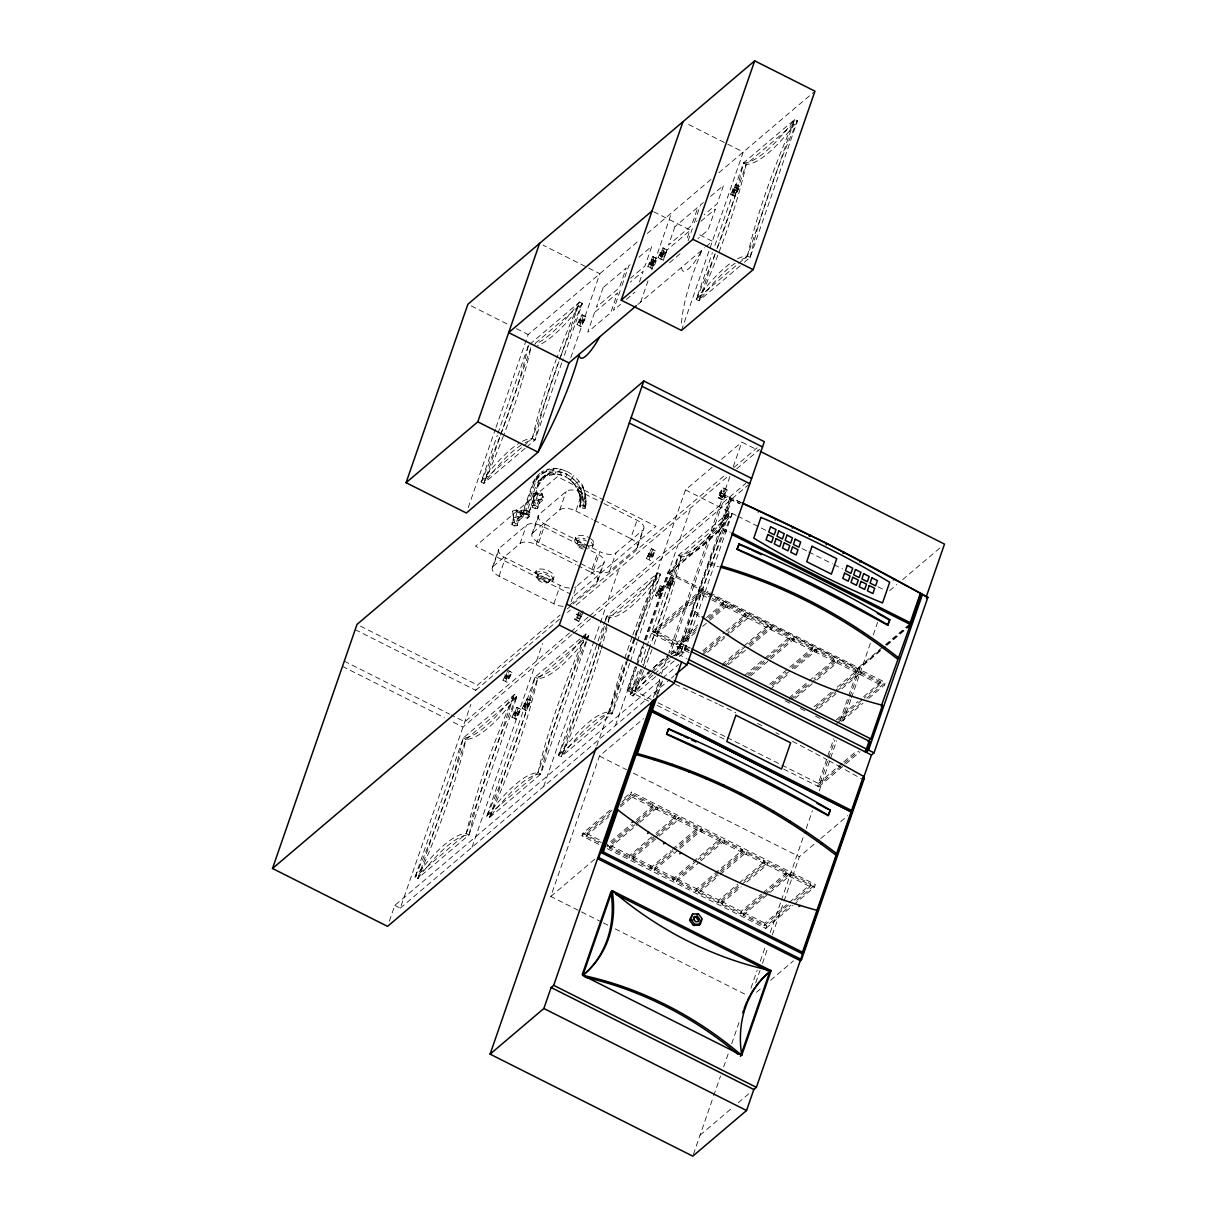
<?xml version="1.0" encoding="UTF-8"?>
<svg xmlns="http://www.w3.org/2000/svg" width="1217" height="1217" viewBox="0 0 1217 1217"><rect width="100%" height="100%" fill="white"/><g stroke="black" fill="none" stroke-linecap="round" stroke-linejoin="round"><path stroke-width="0.75" stroke-dasharray="5 3.75" d="M561.433 472.455L560.231 474.843L554.83 474.25L542.995 476.851C549.856 472.47 558.527 473.246 565.54 476.805L567.107 474.539C560.246 471.192 551.818 470.812 545.201 474.965L545.064 477.155L538.644 484.838L528.65 513.696L526.17 513.954L523.432 512.57L523.173 510.942L533.168 482.069L536.484 476.471L540.044 473.23M545.201 474.965L538.994 480.426L538.644 484.838L536.165 485.081L526.17 513.954M585.088 493.493L585.21 508.265C587.628 504.462 583.856 476.075 576.721 482.753C583.08 489.934 582.837 499.563 585.21 508.265L582.73 508.523L579.992 507.139L582.258 493.615C578.288 476.623 556.686 464.696 541.078 474.341M580.159 487.789L577.756 489.173L580.037 495.502L579.992 507.139C583.262 492.779 573.374 477.703 559.212 474.341M577.756 489.173L582.258 493.615L582.213 505.253L584.951 506.637M582.73 508.523L585.392 494.376L582.73 486.906M585.21 508.265L586.168 501.48L585.392 494.376L582.867 495.38M516.206 509.786L516.48 511.414L519.218 512.798L518.564 517.042L514.669 525.911L511.931 524.542L513.483 517.651L512.57 511.034L518.685 509.527L521.424 510.912L523.523 516.54L518.959 520.42L517.149 525.668L514.669 525.911M536.697 492.398L536.956 494.026L539.694 495.41L539.055 499.67L535.161 508.523L532.422 507.154L533.974 500.278L533.046 493.646L539.177 492.155L541.915 493.524L544.014 499.153L539.45 503.032L537.64 508.28L535.161 508.523M546.616 471.724L547.072 469.366L553.659 468.317L560.565 469.062L568.02 471.922L565.799 473.809M580.037 495.502L574.561 484.336L576.782 482.464M552.837 470.736L553.659 468.317L561.6 469.564L560.565 469.062L559.379 471.451M555.637 471.816L554.83 474.25L553.431 473.702M468.21 507.656L495.395 429.145M496.019 427.35L528.148 334.553L638.56 240.86M525.12 448.312L483.864 483.332L481.126 481.947L497.297 435.26M497.905 433.465L528.376 345.476A164.173 39.081 -63.3 0 0 531.373 345.187M521.439 444.859A164.173 39.081 -63.3 0 0 483.864 483.332L531.114 346.86A273.11 65.003 -63.3 0 1 504.051 434.302M523.797 445.726L532.331 438.485L559.075 361.282M559.698 359.487L579.596 302.014L582.335 303.398L562.437 360.856M526.535 447.111L535.084 439.869L561.813 362.651M492.261 567.654L498.62 549.293M563.091 606.401A12.626 6.009 19.1 0 1 553.841 603.784L499.046 576.204A12.626 6.009 19.1 0 1 493.22 566.346L499.578 547.985L526.459 525.166A12.626 6.009 19.1 0 1 542.539 526.322L597.334 553.902A12.626 6.009 19.1 0 1 603.16 563.76L596.802 582.137L569.921 604.955L576.28 586.579L603.16 563.76M577.056 324.559L582 314.792L584.738 316.177L586.046 316.922L581.102 326.673L577.056 324.559L578.364 325.304L584.738 316.177M578.623 322.307L581.087 317.424L584.495 319.173L583.582 321.805L582.015 324.057L578.623 322.307L580.844 320.421L581.087 317.424M582 314.792L583.308 315.538L579.794 325.928L581.102 326.673M511.931 524.542L513.741 519.294L512.57 511.034L517.514 510.532L523.006 513.285L518.701 518.777L517.149 525.668M570.803 357.585L599.844 273.719L542.934 245.073M511.672 522.899L514.152 522.656L517.514 510.532L518.685 509.527M520.085 514.426L521.165 511.292L523.188 509.588L527.919 510.608L530.642 513.346L529.562 516.464L527.539 518.183L522.808 517.149L520.085 514.426L522.093 512.722L523.188 509.588M499.046 576.204L505.42 557.842A12.626 6.009 19.1 0 1 499.578 547.985M523.432 512.57L533.426 483.697L540.287 473.398M522.808 517.149L523.888 514.03L521.165 511.292M523.173 510.942L525.638 510.684L535.647 481.826L540.409 473.611M529.562 516.464L526.839 513.741L527.919 510.608M528.65 513.696L538.386 483.195L541.215 478.555L545.064 477.155L550.114 472.683L549.658 475.041L547.909 474.554L538.994 480.426L536.165 485.081M527.539 518.183L528.634 515.05L530.642 513.346M532.422 507.154L534.233 501.906L533.046 493.646L538.005 493.144L543.482 495.897L539.192 501.404L537.64 508.28M389.364 921.132L394.81 905.372L661.333 679.208M493.22 566.346L520.1 543.527L526.459 525.166M532.148 505.527L534.628 505.268L538.005 493.144L539.177 492.155M394.81 905.372L400.287 908.141L470.873 704.308M355.197 629.661L475.725 690.313L477.536 685.065L560.109 614.996M531.951 533.974L538.325 515.612M603.815 503.503L637.023 520.222A12.626 6.009 19.1 0 1 642.85 530.08L636.491 548.456L609.611 571.26A12.626 6.009 19.1 0 1 593.531 570.104L538.751 542.523A12.626 6.009 19.1 0 1 532.909 532.666L539.268 514.289L566.164 491.485A12.626 6.009 19.1 0 1 582.243 492.642L602.156 502.667M415.058 877.077L463.236 737.974L514.441 694.511L517.179 695.896A283.47 67.467 -63.3 0 0 469.017 834.984A164.173 39.081 -63.3 0 0 417.811 878.446L415.058 877.077A283.47 67.467 -63.3 0 0 463.236 737.974A164.173 39.081 -63.3 0 0 514.441 694.511A283.47 67.467 -63.3 0 0 466.278 833.615A164.173 39.081 -63.3 0 0 415.058 877.077L466.278 833.615L514.441 694.511M620.168 290.757L613.353 310.441L620.548 304.326M621.978 285.508L628.793 265.823L631.684 263.374M417.811 878.446L465.974 739.358A164.173 39.081 -63.3 0 0 517.179 695.896L469.017 834.984L417.811 878.446A283.47 67.467 -63.3 0 0 465.974 739.358L517.179 695.896M520.1 543.527A12.626 6.009 19.1 0 1 536.18 544.699L542.539 526.322M538.751 542.523L545.11 524.162A12.626 6.009 19.1 0 1 539.268 514.289M535.176 573.709L536.073 571.092M532.909 532.666L559.79 509.847L566.164 491.485M537.245 577.39L538.142 574.759M639.488 281.933L643.215 271.193L630.254 282.192M502.986 680.136L507.93 670.384L510.668 671.769L511.977 672.514L507.033 682.265L502.986 680.136L504.294 680.881L510.668 671.769M504.553 677.884L507.033 673.016L510.425 674.766L509.512 677.382L507.945 679.634L504.553 677.884L506.774 676.013L507.033 673.016M647.855 266.34L652.799 256.574L656.845 258.704L655.02 263.952L651.901 268.455L647.855 266.34L649.163 267.071L655.537 257.958L656.845 258.704M651.627 262.203L651.886 259.206L649.422 264.074L651.627 262.203L655.02 263.952M653.057 262.842L652.814 265.838L655.278 260.955L653.057 262.842L649.665 261.092M640.644 302.09L648.068 280.686M651.78 269.976L671.541 212.869M658.093 257.639L663.037 247.888L667.083 250.002L665.273 255.251L662.139 259.769L658.093 257.639L659.401 258.384L665.775 249.272L667.083 250.002M666.171 252.634L662.124 250.504L660.314 255.768L663.052 257.137L665.516 252.269L663.311 254.14L663.052 257.137M549.141 581.589A6.313 2.997 19.1 0 0 541.124 576.006A6.313 2.997 19.1 0 0 539.298 580.874A6.313 2.997 19.1 0 0 549.141 581.589L550.054 578.973A6.313 2.997 19.1 0 0 542.037 573.374A6.313 2.997 19.1 0 0 540.211 578.242A6.313 2.997 19.1 0 0 550.054 578.973M559.79 509.847A12.626 6.009 19.1 0 1 575.869 511.018L582.243 492.642M663.082 260.818L666.718 250.322L689.765 230.774L686.129 241.27M553.035 580.022A9.477 4.503 19.1 0 0 541.002 571.64A9.477 4.503 19.1 0 0 538.264 578.942A9.477 4.503 19.1 0 0 553.035 580.022L553.948 577.39A9.477 4.503 19.1 0 0 541.915 569.008A9.477 4.503 19.1 0 0 539.177 576.31A9.477 4.503 19.1 0 0 553.948 577.39M511.916 717.056L516.86 707.29L520.906 709.42L515.962 719.171L511.916 717.056L513.224 717.787L519.598 708.674L520.906 709.42M513.468 714.79L515.947 709.922L519.34 711.671L518.427 714.288L516.86 716.554L513.468 714.79L515.689 712.919L515.947 709.922M582.213 547.407A9.477 4.503 19.1 0 1 574.865 540.029L575.763 537.412A9.477 4.503 19.1 0 1 588.541 537.305M553.841 603.784L560.2 585.407L505.42 557.842M519.34 711.671L517.119 713.558L516.86 716.554M576.934 543.71L577.832 541.078A6.313 2.997 19.1 0 1 586.351 541.002M471.998 847.291L534.704 666.201M536.514 660.953L542.569 643.458M522.154 708.355L527.098 698.604L531.144 700.718L526.2 710.485L522.154 708.355L523.462 709.1L529.836 699.988L531.144 700.718M523.721 706.103L526.185 701.22L529.578 702.985L528.665 705.601L527.113 707.853L523.721 706.103L525.927 704.217L526.185 701.22M586.411 642.18L540.713 774.149L489.508 817.611L486.77 816.227L534.932 677.139L580.448 638.499M529.578 702.985L527.357 704.856L527.113 707.853M688.077 240.844L692.321 228.598M586.122 641.389A283.47 67.467 -63.3 0 0 540.713 774.149A164.173 39.081 -63.3 0 0 489.508 817.611L537.671 678.508A164.173 39.081 -63.3 0 0 588.891 635.046L586.153 633.677L581.878 637.297M592.725 546.327L593.637 543.71M582.38 610.919L576.006 620.046L574.698 619.301L576.508 614.053L579.246 615.422L577.436 620.67L578.744 621.415L583.688 611.664M596.802 582.137A12.626 6.009 19.1 0 0 590.96 572.264L597.334 553.902M581.209 616.547L579.642 618.799L576.25 617.049L578.729 612.166M593.531 570.104L599.89 551.727A12.626 6.009 19.1 0 0 615.969 552.898L642.85 530.08M579.383 612.531L576.904 617.415M579.642 618.799L581.467 613.551M681.459 330.476L743.252 152.019L686.327 123.373M730.702 194.172L735.646 184.421L739.693 186.536L734.749 196.287L730.702 194.172L732.01 194.918L738.384 185.79L739.693 186.536M597.76 580.813L604.119 562.452M732.269 191.921L734.733 187.038L738.126 188.787L737.228 191.419L735.661 193.67L732.269 191.921L734.49 190.035L734.733 187.038M740.225 265.793L698.969 300.797L696.23 299.412L712.386 252.725M714.881 245.545L743.481 162.941A164.173 39.081 -63.3 0 0 794.701 119.494L797.439 120.863L750.174 257.335L741.64 264.576M735.205 263.207A164.173 39.081 -63.3 0 0 698.969 300.797L716.372 250.519M716.996 248.724L746.219 164.325A164.173 39.081 -63.3 0 0 797.439 120.863A273.11 65.003 -63.3 0 0 750.174 257.335A164.173 39.081 -63.3 0 0 740.347 260.134M580.95 640.325A164.173 39.081 -63.3 0 1 534.932 677.139A283.47 67.467 -63.3 0 1 486.77 816.227L537.975 772.765L583.673 640.811M584.297 639.016L586.153 633.677A164.173 39.081 -63.3 0 1 581.985 639.031M609.611 571.26L615.969 552.898M587.035 640.401L588.891 635.046L584.616 638.666M543.695 786.441L593.987 641.222M594.596 639.427L606.401 605.366M608.211 600.118L619.118 568.628M636.491 548.456A12.626 6.009 19.1 0 0 630.665 538.583L637.023 520.222M629.706 663.371L612.425 713.299A164.173 39.081 -63.3 0 0 561.204 756.761L558.466 755.377L597.364 643.032M597.988 641.253L604.773 621.644M605.397 619.849L606.629 616.289L657.849 572.827L660.588 574.211L637.738 640.188M627.455 659.736A283.47 67.467 -63.3 0 0 612.425 713.299L561.204 756.761L598.87 647.976M599.494 646.197L609.367 617.673L660.588 574.211A283.47 67.467 -63.3 0 0 628.55 656.435M637.449 547.133L643.808 528.771M715.109 253.821A273.11 65.003 -63.3 0 1 696.23 299.412L747.436 255.95L794.701 119.494L743.481 162.941A273.11 65.003 -63.3 0 1 716.417 250.383M646.394 558.451L651.338 548.7L654.077 550.069L655.385 550.814L650.441 560.581L646.394 558.451L647.703 559.196L654.077 550.069M647.961 556.199L650.426 551.316L653.818 553.066L652.905 555.697L651.354 557.949L647.961 556.199L650.167 554.313L650.426 551.316M651.338 548.7L652.647 549.445L650.821 554.693L653.575 556.063M650.943 554.587L649.133 559.835L650.441 560.581M596.771 746.036L625.918 661.85M626.542 660.055L685.46 489.888L712.919 466.598M604.271 626.283A283.47 67.467 -63.3 0 1 558.466 755.377L609.687 711.915L626.968 661.987M627.592 660.207L634.376 640.598M635 638.803L657.849 572.827A164.173 39.081 -63.3 0 1 606.629 616.289A283.47 67.467 -63.3 0 1 605.488 621.233M630.33 661.592L637.115 641.967M601.639 922.045L550.799 896.473L599.433 756.061L643.534 718.638M655.309 595.356L660.253 585.605L664.299 587.735L662.991 586.99L656.617 596.102L655.309 595.356L659.355 597.486L662.489 592.983L659.097 591.234L659.34 588.237L656.876 593.105L659.097 591.234M659.751 591.599L661.561 586.351L660.253 585.605M659.873 591.492L658.047 596.741L659.355 597.486M660.527 591.858L660.268 594.854L662.733 589.986L660.527 591.858L657.134 590.108M648.646 701.144L627.029 690.252L635.107 666.916M637.602 659.736L643.808 641.8M644.432 640.005L668.057 571.792L719.262 528.33L729.455 498.909L730.732 497.829L725.18 495.334L722.609 497.51M615.391 725.606L635.883 666.429M636.506 664.649L678.097 544.516M679.923 539.268L690.815 507.778M636.75 666.84L629.311 688.32L651.247 699.364M637.358 665.06L643.565 647.155M646.044 640.005L668.97 573.785L721.468 529.243L729.896 533.487M665.547 586.67L670.491 576.919L674.553 579.033L669.609 588.785L665.547 586.67L666.855 587.415L673.244 578.288L674.553 579.033M667.114 584.419L669.593 579.535L672.986 581.285L670.506 586.168L667.114 584.419L670.506 586.168M655.674 676.606L632.901 695.911L630.163 694.542L638.819 669.578M641.283 662.444L646.227 648.174M646.836 646.394L678.325 555.439L729.546 511.977L732.284 513.361L684.121 652.449L675.587 659.705M667.768 584.784L669.593 579.535M598.794 844.37L581.924 835.881L582.837 833.249L612.896 807.753M689.02 652.479L651.901 633.798L652.814 631.182L701.464 589.895L711.595 594.976M669.989 582.913L671.799 577.664L670.491 576.919M670.111 582.806L668.3 588.054L669.609 588.785M669.852 585.788L672.986 581.285M651.81 673.518A164.173 39.081 -63.3 0 0 632.901 695.911L681.079 556.823A164.173 39.081 -63.3 0 0 732.284 513.361A283.47 67.467 -63.3 0 0 684.121 652.449A164.173 39.081 -63.3 0 0 670.476 657.454M598.81 842.636L585.955 836.17L586.853 833.554L609.9 813.99M696.976 627.485L676.819 644.599L655.933 634.087L656.83 631.471L702.924 592.36L707.807 594.809M727.081 489.979L725.773 489.234L719.399 498.346L718.091 497.601L719.916 492.353L723.035 487.85L727.081 489.979L671.328 650.836L668.772 652.997L730.23 475.528M719.658 495.349L722.122 490.481L725.53 492.231L724.617 494.847L723.05 497.099L719.658 495.349L723.05 497.099M722.396 496.734L725.53 492.231M653.438 697.295L659.644 679.36M661.47 674.066L667.555 656.511M733.273 466.72L741.807 442.09L758.693 450.579M655.324 694.405L660.922 678.28M741.503 502.804A2162.731 1831.463 49.7 0 0 724.343 495.106L723.887 496.414L739.343 503.351M656.693 695.12L661.668 680.759M657.971 694.04L662.946 679.679M607.739 844.066L606.842 846.682L632.764 824.685M676.819 644.599L677.717 641.983L697.889 624.869M655.02 835.881L629.098 857.879L609.58 848.066L610.478 845.435L634.97 824.654M674.233 655.75L676.804 653.59L730.732 497.829M676.895 655.355L679.618 647.49L678.249 646.79L675.511 654.67L676.895 655.355L680.896 646.394L689.339 650.639M699.349 616.791A476.121 403.192 49.7 0 1 692.169 611.223L721.468 529.243M730.839 499.533L720.631 529.015L719.262 528.33M670.461 653.407L681.809 643.778L693.447 610.143A476.121 403.192 49.7 0 0 699.182 614.6M669.426 572.477L721.924 527.935L732.132 498.453L740.636 502.271M621.993 801.881L630.589 794.595L631.486 791.963L815.375 884.516L814.462 887.132L794.427 904.14M651.901 633.798L700.566 592.512L701.464 589.895M675.694 655.902L681.383 651.08L729.546 511.977A164.173 39.081 -63.3 0 1 678.325 555.439A283.47 67.467 -63.3 0 1 651.323 642.88M620.518 806.841L632.049 797.059L632.946 794.427L653.833 804.939L652.936 807.571L634.209 823.453M655.933 634.087L702.026 594.976L702.924 592.36M629.098 857.879L629.995 855.262L654.487 834.482M672.955 850.744L651.354 869.09L631.836 859.263L632.734 856.631L654.35 838.3M633.205 859.947L634.103 857.331M651.567 806.886L652.464 804.254M721.529 604.803L722.442 602.172M708.507 617.719L722.913 605.488L723.811 602.871L709.435 595.63M639.823 822.388L655.674 808.955L656.572 806.323L676.089 816.151L675.192 818.767L656.465 834.664M709.8 620.32L725.651 606.872L726.549 604.24L746.067 614.068L745.169 616.684L727.872 631.364M657.043 809.64L657.941 807.008M727.021 607.557L727.918 604.94M649.984 868.39L650.882 865.774M651.354 869.09L652.251 866.458L670.978 850.577M696.656 860.723L673.61 880.287L654.092 870.459L654.989 867.843L673.716 851.946M673.822 818.083L674.72 815.451M743.8 616L744.698 613.383M659.203 836.033L677.93 820.152L678.827 817.52L698.345 827.347L697.447 829.964L674.401 849.527M730.611 632.734L747.907 618.069L748.805 615.452L768.323 625.264L767.425 627.896L722.761 665.79M672.24 879.602L673.138 876.97M673.61 880.287L674.507 877.655L691.804 862.99M718.912 871.935L695.865 891.483L676.378 881.686L677.276 879.054L694.572 864.389M680.014 848.462L700.186 831.348L701.083 828.731L720.601 838.543L719.703 841.175L698.086 859.506M749.991 646.379L770.163 629.265L771.061 626.649L790.578 636.461L789.681 639.092L747.907 674.537M701.555 832.032L702.452 829.416M771.532 629.965L772.43 627.333M695.865 891.483L696.763 888.866L742.857 849.755L723.37 839.943L700.323 859.491M738.278 885.58L718.121 902.695L698.604 892.867L699.501 890.236L745.595 851.124L765.113 860.951L764.215 863.568L744.043 880.682M700.855 860.906L722.472 842.56L723.37 839.943M770.833 658.823L792.45 640.492L793.347 637.86L812.834 647.672L811.937 650.289L791.765 667.403M723.811 843.244L724.708 840.612M793.788 641.161L794.686 638.529M718.121 902.695L719.019 900.063L737.745 884.166M761.979 895.56L740.377 913.891L720.86 904.064L721.757 901.447L740.484 885.55M722.229 904.748L723.141 902.132M740.59 851.687L741.488 849.055M810.568 649.604L811.465 646.972M720.342 870.703L741.959 852.372L742.857 849.755M720.205 874.536L744.698 853.756L745.595 851.124M794.503 668.787L814.675 651.673L815.573 649.041L835.09 658.869L834.193 661.5L814.021 678.599M746.067 854.44L746.964 851.809M816.044 652.358L816.942 649.741M740.377 913.891L741.275 911.259L761.446 894.145M788.479 904.992L764.002 925.772L743.115 915.26L744.013 912.644L764.185 895.529M762.846 862.883L763.744 860.267M832.824 660.801L833.721 658.184M746.782 882.066L766.953 864.952L767.851 862.321L787.369 872.148L786.471 874.78L763.424 894.328M816.759 679.984L836.931 662.869L837.828 660.253L857.346 670.065L856.449 672.697L834.832 691.028M764.002 925.772L764.9 923.155L810.994 884.044L790.107 873.532L765.63 894.312M607.237 848.614L765.812 928.419L766.725 925.802L791.05 905.159M785.102 874.08L785.999 871.463M855.079 672.012L855.977 669.38M727.188 737.578L818.326 783.444L833.812 738.704M840.019 720.814L848.066 697.554M848.69 695.759L857.985 668.924L880.682 649.65M783.657 769.083L818.782 786.76L828.108 759.834M828.731 758.039L834.953 740.088M841.784 720.342L849.238 698.817M849.862 697.022L859.811 668.3L885.413 646.562M743.115 915.26L789.209 876.149L790.107 873.532M841.89 688.746L859.187 674.066L860.084 671.449L880.971 681.961L880.074 684.578L864.222 698.026M693.386 1154.401L713.086 1097.506M713.71 1095.711L720.54 1075.995M723.643 1067.02L728.603 1052.675M731.706 1043.714L739.16 1022.204M750.965 988.143L757.172 970.208M760.275 961.247L765.234 946.902M770.209 932.557L780.766 902.071M781.375 900.291L803.737 835.744M806.217 828.564L812.424 810.644M819.254 790.913L836.642 740.712M843.472 720.996L850.911 699.471M851.535 697.691L870.779 642.104M873.274 634.939L877.609 622.389M790.578 876.848L791.476 874.217M860.556 674.766L861.453 672.134M755.696 982.88L760.001 970.436M762.466 963.332L768.003 947.343M772.308 934.899L783.383 902.908M784.007 901.128L799.386 856.692L819.3 839.791M794.245 900.108L810.096 886.661L810.994 884.044M868.695 698.421L884.44 685.049L885.352 682.433L713.284 595.828M660.314 255.768L662.124 250.504M737.472 188.422L735.661 193.67M720.312 495.73L722.122 490.481M718.091 497.601L722.137 499.731L725.271 495.228L720.57 492.733M555.058 468.864C545.794 468.895 538.933 475.604 533.168 482.069L533.426 483.697M567.365 471.557L573.922 475.771L571.701 477.657L576.721 482.753M572.34 477.946L570.438 479.985L564.886 476.425M647.17 233.558L711.702 178.793M718.867 172.708L813.519 92.401M529.806 344.274L579.596 302.014A273.11 65.003 -63.3 0 0 556.854 357.859M535.389 343.24L582.335 303.398A273.11 65.003 -63.3 0 0 559.592 359.243M719.156 251.767A273.11 65.003 -63.3 0 0 746.219 164.325L797.439 120.863M638.879 257.259L651.84 246.26L645.025 265.945L630.619 278.176M703.38 202.539L700.505 204.973L694.131 223.35L697.022 220.901M710.576 196.424L723.552 185.425L717.178 203.787L704.217 214.785M700.962 221.266L715.368 209.035L708.096 230.028L698.01 238.593M626.314 299.443L634.955 292.095M669.533 262.766L681.048 252.984M637.83 304.493L704.673 247.766M705.951 246.686L712.356 241.255L698.954 234.516M528.376 345.476A273.11 65.003 -63.3 0 1 481.126 481.947L522.382 446.943M721.575 459.25L741.807 442.09M574.074 595.858L656.009 526.322L605.868 501.085M567.35 608.85L571.686 605.168M573.131 603.936L725.226 474.873M733.927 467.495L757.096 447.826M475.725 690.313L560.322 618.51M567.502 612.425L570.362 609.991M576.097 605.123L728.101 476.136M736.711 468.834L759.651 449.362M724.343 495.106L723.065 496.201A2162.731 1831.463 49.7 0 1 740.225 503.884M569.495 632.977L464.818 721.803L451.233 714.972M570.925 631.76L588.146 617.156M589.576 615.939L745.884 483.286M571.975 634.574L462.992 727.051L451.111 721.072M573.42 633.357L590.625 618.753M592.055 617.536L748.364 484.898M489.508 817.611A283.47 67.467 -63.3 0 0 537.671 678.508L583.202 639.883M654.061 644.265A283.47 67.467 -63.3 0 0 681.079 556.823L732.284 513.361M692.169 611.223L693.447 610.143M706.529 617.536L723.811 602.871M696.307 629.919L680.455 643.352L690.222 648.265M709.268 618.905L726.549 604.24M627.029 690.252L669.031 654.609M695.394 632.536L679.558 645.984L689.309 650.897M702.605 626.42L708.355 621.537M628.398 690.952L649.741 672.834M651.156 671.632L680.896 646.394M640.903 669.335A283.47 67.467 -63.3 0 1 630.163 694.542L652.936 675.222M654.35 674.02L670.004 660.74M657.089 675.389L674.157 660.907M662.778 677.975L678.721 664.467M702.863 650.73L724.465 632.399M725.91 631.182L746.067 614.068M400.287 908.141L669.882 679.36M671.312 678.143L674.188 675.709M703.396 652.145L722.122 636.248M702.711 654.563L724.328 636.217M725.758 635L748.805 615.452M707.564 652.297L729.181 633.966M722.229 664.376L742.4 647.261M743.846 646.044L768.323 625.264M724.967 665.76L743.693 649.863M749.459 644.98L771.061 626.649M728.39 664.71L748.546 647.611M744.485 675.587L763.211 659.69M764.656 658.473L790.578 636.461M748.698 675.754L764.55 662.307M770.3 657.423L793.347 637.86M750.676 675.937L769.403 660.04M624.336 798.033L631.486 791.963M581.924 835.881L611.984 810.385M619.985 805.441L632.946 794.427M585.955 836.17L609.002 816.622M769.631 684.334L788.357 668.452M789.787 667.22L812.834 647.672M771.593 684.517L785.999 672.301M772.369 685.719L815.573 649.041M770.011 689.567L788.738 673.67M889.612 590.671L896.838 584.556M902.618 579.642L940.163 547.772M610.63 841.616L630.786 824.502M636.552 819.619L653.833 804.939M636.415 823.437L656.572 806.323M550.799 896.473L594.915 859.035M609.58 848.066L638.377 823.62M788.996 697.98L807.723 682.098M809.168 680.866L835.09 658.869M789.529 699.379L808.255 683.498M791.735 699.364L810.461 683.467M811.906 682.25L837.828 660.253M795.157 698.315L815.314 681.201M655.933 833.265L676.089 816.151M655.78 837.083L678.827 817.52M631.836 859.263L657.758 837.266M858.441 667.601L884.044 645.877M885.474 644.675L909.662 624.138M886.356 644.843L909.069 625.568M814.143 706.742L831.424 692.077M837.19 687.179L857.346 670.065M886.843 645.36L908.186 627.257M816.105 706.925L833.402 692.245M813.99 710.561L835.607 692.23M837.037 691.013L860.084 671.449M818.843 708.294L836.14 693.629M672.423 849.344L698.345 827.347M679.482 847.062L701.083 828.731M654.092 870.459L678.569 849.679M836.322 719.856L857.924 701.524M863.69 696.626L880.971 681.961M838.3 720.038L862.777 699.258M836.703 723.719L861.028 703.076M866.747 698.223L885.352 682.433M841.51 721.483L862.975 703.274M693.234 861.773L720.601 838.543M676.378 881.686L699.425 862.123M818.326 783.444L842.438 762.983M843.868 761.781L856.631 750.935M817.413 786.076L843.031 764.337M844.446 763.135L858.67 751.072M818.782 786.76L844.4 765.037M845.815 763.82L860.039 751.756M698.604 892.867L718.76 875.753M739.191 882.949L765.113 860.951M741.929 884.333L767.851 862.321M720.86 904.064L741.016 886.95M820.73 838.589L847.762 815.649M762.892 892.928L787.369 872.148M796.77 900.291L815.375 884.516M765.812 928.419L792.997 905.357M756.457 992.266L760.731 988.645M770.68 980.202L793.454 960.882M700.049 1135.157L732.604 1107.531M738.263 1102.724L749.581 1093.125M580.524 488.793L582.913 487.408L578.896 481.019L573.603 475.619M582.258 493.615L579.733 494.619L580.737 501.45M582.958 499.563L580.418 500.172L582.213 505.253L579.733 505.511M583.628 502.089L586.168 501.48L585.833 500.217M535.647 481.826L533.168 482.069L538.796 476.532L536.484 476.471L536.575 478.418M539.694 495.41L542.173 495.152L544.014 499.153L539.055 499.67L533.578 496.901M519.218 512.798L521.697 512.54L523.523 516.54L518.564 517.042L513.087 514.289M538.994 480.426L541.306 480.502L541.215 478.555L538.644 484.838L538.386 483.195M543.284 472.455L541.23 472.15L547.072 469.366L548.821 469.853M522.093 512.722L526.839 513.741M523.888 514.03L528.634 515.05M743.481 162.941L746.219 164.325M735.387 187.418L738.126 188.787M732.528 188.924L737.228 191.419M735.144 190.415L737.882 191.784M737.608 258.765A164.173 39.081 -63.3 0 1 747.436 255.95L750.174 257.335M653.757 211.773L692.26 231.139M662.322 252.193L665.075 253.577M659.918 252.391L662.657 253.775M660.572 252.771L665.273 255.251M660.116 254.079L662.854 255.448M659.005 255.022L662.398 256.772M651.886 259.206L655.933 261.32M652.084 260.894L654.822 262.264M649.863 262.766L652.601 264.15M648.752 263.709L652.814 265.838M583.308 315.538L586.046 316.922M578.881 319.31L584.236 322.17M471.238 305.908L508.052 324.452M516.434 328.666L528.148 334.553M719.916 492.353L722.655 493.737M685.46 489.888L736.148 515.399M737.837 516.236L766.543 530.688M802.018 548.548L807.084 551.103M808.773 551.955L832.428 563.851M834.117 564.703L842.56 568.947M878.035 586.807L883.101 589.347M721.924 527.935L730.352 532.179M522.504 441.284A164.173 39.081 -63.3 0 1 532.331 438.485L535.084 439.869A273.11 65.003 -63.3 0 1 558.953 360.932M604.21 500.248L557.401 476.684L475.467 546.22L570.727 594.17M678.325 555.439L681.079 556.823M652.647 549.445L655.385 550.814M575.869 511.018L592.481 519.37M594.139 520.207L630.665 538.583M648.205 553.203L652.905 555.697M668.057 571.792L708.233 592.01M709.922 592.862L859.811 668.3M534.628 505.268L537.366 506.652M668.97 573.785L857.985 668.924M700.566 592.512L710.682 597.608M712.371 598.46L884.44 685.049M702.026 594.976L710.15 599.068M711.778 599.89L722.913 605.488M725.651 606.872L745.169 616.684M747.907 618.069L767.425 627.896M770.163 629.265L789.681 639.092M792.45 640.492L811.937 650.289M814.675 651.673L834.193 661.5M836.931 662.869L856.449 672.697M859.187 674.066L880.074 684.578M667.372 581.422L670.765 583.171M669.335 582.532L672.727 584.282M525.638 510.684L528.391 512.068M545.11 524.162L599.89 551.727M659.34 588.237L662.733 589.986M656.876 593.105L660.268 594.854M514.152 522.656L516.89 524.04M536.18 544.699L576.021 564.749M577.679 565.586L590.96 572.264M681.809 643.778L690.237 648.022M656.83 631.471L677.717 641.983M652.814 631.182L689.933 649.848M785.178 700.87L790.244 703.426M800.36 708.507L805.426 711.063M815.542 716.159L820.608 718.699M671.556 653.879A164.173 39.081 -63.3 0 1 681.383 651.08L684.121 652.449M606.629 616.289L609.367 617.673A164.173 39.081 -63.3 0 0 660.588 574.211M671.328 650.836L676.804 653.59M678.173 654.274L686.601 658.519M577.162 614.418L581.863 616.913M576.25 617.049L578.988 618.419M574.698 619.301L578.744 621.415M658.001 702.757L725.499 736.741M657.089 705.388L724.602 739.358M558.466 755.377A164.173 39.081 -63.3 0 1 609.687 711.915L612.425 713.299M534.932 677.139L537.671 678.508M511.977 672.514L509.238 671.13L505.724 681.52L507.033 682.265M504.812 674.887L510.166 677.763M523.964 703.107L527.357 704.856M525.927 704.217L529.334 705.966M360.415 626.116L477.536 685.065M513.726 711.808L517.119 713.558M515.689 712.919L519.081 714.668M599.433 756.061L626.542 769.707M633.312 773.114L799.386 856.692M630.589 794.595L814.462 887.132M632.049 797.059L652.936 807.571M655.674 808.955L675.192 818.767M677.93 820.152L697.447 829.964M700.186 831.348L719.703 841.175M722.472 842.56L741.959 852.372M744.698 853.756L764.215 863.568M766.953 864.952L786.471 874.78M789.209 876.149L810.096 886.661M344.289 661.15L449.529 714.12M342.479 666.399L444.327 717.65M486.77 816.227A164.173 39.081 -63.3 0 1 537.975 772.765L540.713 774.149M463.236 737.974L465.974 739.358M586.853 833.554L601.32 840.825M610.478 845.435L629.995 855.262M632.734 856.631L652.251 866.458M654.989 867.843L674.507 877.655M677.276 879.054L696.763 888.866M699.501 890.236L719.019 900.063M721.757 901.447L741.275 911.259M744.013 912.644L764.9 923.155M582.837 833.249L601.396 842.59M608.15 845.998L766.725 925.802M466.278 833.615L469.017 834.984M603.343 922.897L608.424 925.468M615.193 928.875L747.375 995.4M735.646 184.421L736.954 185.167L733.44 195.557L734.749 196.287M663.037 247.888L664.345 248.633L660.831 259.023L662.139 259.769M652.799 256.574L654.107 257.319L650.593 267.71L651.901 268.455M584.495 319.173L582.274 321.06L582.015 324.057M723.035 487.85L724.343 488.595L720.829 498.985L722.137 499.731M653.818 553.066L651.597 554.952L651.354 557.949M510.425 674.766L508.204 676.637L507.945 679.634M527.098 698.604L528.406 699.349L524.892 709.739L526.2 710.485M516.86 707.29L518.168 708.035L514.654 718.426L515.962 719.171M570.119 479.833L574.561 484.336M541.915 493.524L542.173 495.152M521.424 510.912L521.697 512.54M708.537 563.973A476.121 403.192 49.7 0 1 718.532 566.666M709.815 562.878A476.121 403.192 49.7 0 1 718.152 565.114M675.176 684.304A2104.725 1782.342 49.7 0 1 717.33 703.837M719.004 704.628A2104.725 1782.342 49.7 0 1 735.783 712.706M757.522 723.446A2104.725 1782.342 49.7 0 1 762.511 725.956M775.837 732.71A2104.725 1782.342 49.7 0 1 779.169 734.414M792.45 741.29A2104.725 1782.342 49.7 0 1 827.134 759.773M828.792 760.671A2104.725 1782.342 49.7 0 1 843.579 768.794M845.222 769.707A2104.725 1782.342 49.7 0 1 861.59 778.895M717.847 255.19A273.11 65.003 -63.3 0 1 698.969 300.797M696.23 299.412A164.173 39.081 -63.3 0 1 732.467 261.822M747.436 255.95A273.11 65.003 -63.3 0 1 794.701 119.494M503.397 436.005A273.11 65.003 -63.3 0 1 483.864 483.332M582.335 303.398A164.173 39.081 -63.3 0 1 537.397 345.628M579.596 302.014A164.173 39.081 -63.3 0 1 534.659 344.244M532.331 438.485A273.11 65.003 -63.3 0 1 556.215 359.563M525.242 442.669A164.173 39.081 -63.3 0 1 535.084 439.869M481.126 481.947A164.173 39.081 -63.3 0 1 518.701 443.49M609.367 617.673A283.47 67.467 -63.3 0 1 607.42 625.979M607.009 627.668A283.47 67.467 -63.3 0 1 601.304 648.798M600.848 650.35A283.47 67.467 -63.3 0 1 561.204 756.761M537.975 772.765A283.47 67.467 -63.3 0 1 583.384 640.005M584.069 638.423A283.47 67.467 -63.3 0 1 586.153 633.677M681.626 267.329A31.566 7.515 -63.3 0 0 702.103 249.941A129.808 30.897 -63.3 0 0 688.046 289.57L686.114 296.674A129.808 30.897 -63.3 0 0 681.383 326.05M586.807 639.807A283.47 67.467 -63.3 0 1 588.891 635.046M653.012 672.286A164.173 39.081 -63.3 0 1 669.152 658.321M681.383 651.08A283.47 67.467 -63.3 0 1 729.546 511.977M630.163 694.542A164.173 39.081 -63.3 0 1 667.737 656.069M649.33 648.113A283.47 67.467 -63.3 0 1 642.804 664.665M652.069 649.498A283.47 67.467 -63.3 0 1 644.28 669.152M643.641 670.719A283.47 67.467 -63.3 0 1 632.901 695.911M590.534 538.477A9.477 4.503 19.1 0 1 589.895 545.764M585.483 545.444A9.477 4.503 19.1 0 1 575.763 537.412M591.234 542.432A9.477 4.503 19.1 0 1 588.982 548.395M574.865 540.029A9.477 4.503 19.1 0 1 585.377 538.964M589.271 545.946A6.313 2.997 19.1 0 1 588.419 546.403M584.312 546.448A6.313 2.997 19.1 0 1 577.832 541.078M583.399 549.065A6.313 2.997 19.1 0 1 576.843 544.09A6.313 2.997 19.1 0 1 583.932 542.995M588.572 546.22A6.313 2.997 19.1 0 1 588.845 547.909M576.28 586.579A12.626 6.009 19.1 0 1 574.576 587.507M569.45 588.039A12.626 6.009 19.1 0 1 560.2 585.407M609.687 711.915A283.47 67.467 -63.3 0 1 623.652 661.637M624.717 658.367A283.47 67.467 -63.3 0 1 632.247 636.552M632.855 634.833A283.47 67.467 -63.3 0 1 657.849 572.827M594.565 312.48L587.735 332.165L610.782 312.617L617.612 292.932L594.565 312.48M603.191 287.547L596.376 307.232L619.423 287.684L626.238 267.999L603.191 287.547M674.887 226.712L668.529 245.073L691.575 225.525L697.934 207.149L674.887 226.712M536.454 500.02L533.974 500.278L534.233 501.906L536.971 503.275L539.45 503.032L539.192 501.404L536.454 500.02M515.962 517.408L513.483 517.651L513.741 519.294L516.48 520.663L518.959 520.42L518.701 518.777L515.962 517.408"/><path stroke-width="1.5" d="M681.611 662.002L674.34 682.996L387.538 926.38L272.502 868.482L357.007 624.412L643.823 381.027L764.337 441.68L687.088 664.756L675.618 674.492M599.677 336.866A31.566 7.515 -63.3 0 1 579.186 354.253A129.808 30.897 -63.3 0 1 566.088 393.061L562.665 401.427A129.808 30.897 -63.3 0 1 538.051 452.176L466.354 513.011L406.082 482.693L467.891 304.235L754.692 60.85L814.949 91.184L753.156 269.642L681.459 330.476L621.187 300.158L682.98 121.7M406.082 482.693L477.794 421.843L539.587 243.385M636.415 305.695L568.947 362.94L538.051 452.176L477.794 421.843M272.502 868.482L559.303 625.097L643.823 381.027M621.187 300.158L692.884 239.308L754.692 60.85M808.331 937.364L756.381 1087.344L753.825 1089.519L746.553 1110.513L692.777 1156.15L490.086 1054.135L596.147 747.831M490.086 1054.135L543.862 1008.497L551.118 987.504L553.689 985.329L652.19 700.87M655.446 698.725L651.095 711.291L851.063 811.922L862.868 777.8L864.237 778.5L801.531 959.574L800.254 960.669L597.547 858.654L598.84 857.559L653.468 699.79M616.563 811.009L617.84 809.929C677.276 855.779 745.276 890.844 817.809 910.559L803.266 952.561L801.988 953.641L602.019 853.011L650.639 712.599L651.916 711.519L851.885 812.15L837.342 854.136L836.064 855.232C776.629 809.381 708.629 774.301 636.095 754.586L637.389 753.506L651.916 711.519M602.019 853.011L603.297 851.915L617.84 809.929M651.095 711.291L652.373 710.196L657.347 695.835M582.198 974.695L610.919 891.757A109.074 92.355 49.7 0 1 583.034 975.258M666.551 734.292L668.696 728.77A787.795 374.699 19.1 0 1 830.298 810.096L828.168 815.618A1375.393 654.168 19.1 0 0 666.551 734.292L668.696 728.77M737 549.384L739.145 543.877A685.08 325.837 19.1 0 1 889.81 619.696L887.665 625.219A1195.642 568.674 19.1 0 0 737 549.384L739.145 543.877M689.613 920.387L692.716 914.058L698.36 913.815L702.209 918.835L700.383 924.083L699.106 925.163L693.447 925.407L689.613 920.387L692.716 914.058M693.72 919.185L694.633 916.568L697.463 916.447L699.379 918.957L698.467 921.573L695.637 921.695L693.72 919.185L692.443 920.28M699.106 925.163L700.916 919.915M887.665 625.219L889.81 619.696M740.468 1056.417L769.783 971.714A109.074 92.355 49.7 0 0 760.321 980.75M828.168 815.618L830.298 810.096M868.634 742.613L865.911 750.493L867.28 751.178L870.003 743.298L868.634 742.613L869.912 741.533L691.028 651.491M881.793 704.597L910.483 624.367M921.147 593.577L919.869 594.672L909.662 624.138L910.94 623.058L921.147 593.577L827.438 543.71L742.324 503.032M864.618 751.574L867.189 749.398L869.912 741.533M867.98 741.305L870.824 738.902L882.462 705.267A476.121 403.192 49.7 0 1 702.072 616.806M908.186 627.257L911.031 624.838L921.208 595.417L922.486 594.337L927.871 597.349L874.034 752.836L871.463 755.012L863.568 777.83M866.002 752.258L868.558 750.083L922.486 594.337M801.988 953.641L850.607 813.23M812.043 926.593L828.807 878.187M831.911 869.227L839.989 845.921M842.468 838.741L861.712 783.17M926.228 596.893L944.498 544.09L760.382 451.431M851.063 811.922L852.341 810.841L864.146 776.72A2104.725 1782.342 49.7 0 0 674.355 680.607M652.084 210.921L508.691 332.606L568.947 362.94M758.161 511.961L759.438 510.866M775.229 519.948L776.507 518.853M792.252 528.087L793.53 526.991M809.229 536.378L810.507 535.282M826.145 544.805L827.438 543.71M843.031 553.385L844.309 552.29M859.841 562.102L861.134 561.022M653.666 759.682L654.944 758.587C720.905 779.002 782.729 812.013 837.342 854.136M671.145 765.387L672.423 764.306M893.339 579.977L894.617 578.896M688.518 771.73L689.796 770.65M631.912 822.494L633.19 821.414M705.754 778.682L707.031 777.602M647.581 833.462L648.859 832.367M927.871 597.349L926.593 598.429L927.05 597.121A2162.731 1831.463 49.7 0 0 910.438 587.826M722.822 786.258L724.1 785.163M663.524 843.883L664.817 842.803M739.723 794.412L741.001 793.317M679.755 853.771L681.033 852.676M756.411 803.159L757.689 802.064M881.184 706.347L882.462 705.267M772.871 812.469L774.149 811.389M789.088 822.357L790.381 821.262M694.633 916.568L693.355 917.648L697.463 916.447M697.082 914.91L698.36 913.815M862.868 777.8L864.146 776.72M862.959 779.58L864.237 778.5M699.379 918.957L698.102 920.037L696.185 917.527M693.447 925.407L694.724 924.312L700.383 924.083M805.046 832.778L806.323 831.698M820.714 843.746L821.992 842.651M798.961 906.559L800.238 905.478M637.389 753.506L654.944 758.587M692.884 239.308L753.156 269.642M641.998 386.276L762.527 446.928M631.091 417.766L751.619 478.433M629.28 423.014L749.794 483.681M732.041 533.031L910.94 623.058M731.584 534.339L911.031 624.838M691.925 648.874L870.824 738.902M688.29 659.371L867.189 749.398M868.558 750.083L874.034 752.836M687.422 662.398L871.463 755.012M566.574 604.104L687.088 664.756M559.303 625.097L674.34 682.996M652.373 710.196L852.341 810.841M603.297 851.915L803.266 952.561M598.84 857.559L801.531 959.574M615.985 894.312L768.094 970.862M553.689 985.329L756.381 1087.344M551.118 987.504L753.825 1089.519M543.862 1008.497L746.553 1110.513M919.869 594.672L921.208 595.417M690.891 919.307L694.724 924.312M666.87 734.018A787.795 374.699 19.1 0 1 828.488 815.344M668.376 729.044A1375.393 654.168 19.1 0 1 682.22 735.479M683.741 736.194A1375.393 654.168 19.1 0 1 688.35 738.354M691.408 739.799A1375.393 654.168 19.1 0 1 695.987 741.974M816.926 803.266A1375.393 654.168 19.1 0 1 828.351 809.488M738.825 544.136A1195.642 568.674 19.1 0 1 750.144 549.369M751.756 550.114A1195.642 568.674 19.1 0 1 761.401 554.648M877.335 613.322A1195.642 568.674 19.1 0 1 889.49 619.97M737.319 549.126A685.08 325.837 19.1 0 1 887.984 624.945M720.19 567.137A476.121 403.192 49.7 0 1 897.553 659.097M721.468 566.057A476.121 403.192 49.7 0 1 898.831 658.017M743.222 503.579A2162.731 1831.463 49.7 0 1 908.78 586.898M742.75 1013.016A109.074 92.355 49.7 0 1 743.678 1010.019M744.165 1008.543A109.074 92.355 49.7 0 1 747.025 1001.378M747.664 999.978A109.074 92.355 49.7 0 1 749.733 995.886M750.478 994.548A109.074 92.355 49.7 0 1 754.51 988.143M755.605 986.607A109.074 92.355 49.7 0 1 759.089 982.165M585.118 977.236A338.22 286.421 49.7 0 1 737.852 1054.211M612.197 890.677L582.867 975.365L741.746 1055.322L771.076 970.634A338.22 286.421 49.7 0 1 612.197 890.677A109.074 92.355 49.7 0 1 582.867 975.365A338.22 286.421 49.7 0 1 741.746 1055.322A109.074 92.355 49.7 0 1 771.076 970.634L612.197 890.677M760.929 517.438L753.764 538.142A873.563 739.769 49.7 0 0 882.523 602.947L889.688 582.243A873.563 739.769 49.7 0 0 760.929 517.438M767.881 534.552L766.056 539.8L771.532 542.554L773.358 537.305L767.881 534.552M770.559 526.824L768.733 532.072L774.21 534.826L776.035 529.578L770.559 526.824M776.096 538.675L774.271 543.923L779.747 546.692L781.573 541.443L776.096 538.675M778.774 530.962L776.948 536.21L782.425 538.964L784.25 533.715L778.774 530.962M784.311 542.812L782.501 548.061L787.977 550.829L789.787 545.581L784.311 542.812M786.988 535.084L785.163 540.333L790.654 543.101L792.465 537.853L786.988 535.084M792.526 546.95L790.715 552.199L796.192 554.952L798.002 549.704L792.526 546.95M795.203 539.222L793.393 544.471L798.869 547.239L800.68 541.991L795.203 539.222M735.874 715.246L726.777 741.488L781.573 769.053L790.654 742.811L735.874 715.246M812.074 546.266L806.719 561.706L831.378 574.12L836.733 558.679L812.074 546.266M844.583 573.146L842.773 578.394L848.249 581.163L850.059 575.915L844.583 573.146M847.26 565.433L845.45 570.682L850.926 573.435L852.737 568.187L847.26 565.433M852.798 577.284L850.987 582.532L856.464 585.286L858.289 580.037L852.798 577.284M855.475 569.556L853.665 574.804L859.141 577.573L860.951 572.325L855.475 569.556M861.028 581.422L859.202 586.67L864.678 589.424L866.504 584.175L861.028 581.422M863.69 573.694L861.879 578.942L867.356 581.696L869.181 576.447L863.69 573.694M869.242 585.56L867.417 590.808L872.893 593.561L874.719 588.313L869.242 585.56M871.92 577.832L870.094 583.08L875.571 585.833L877.396 580.585L871.92 577.832"/></g></svg>
